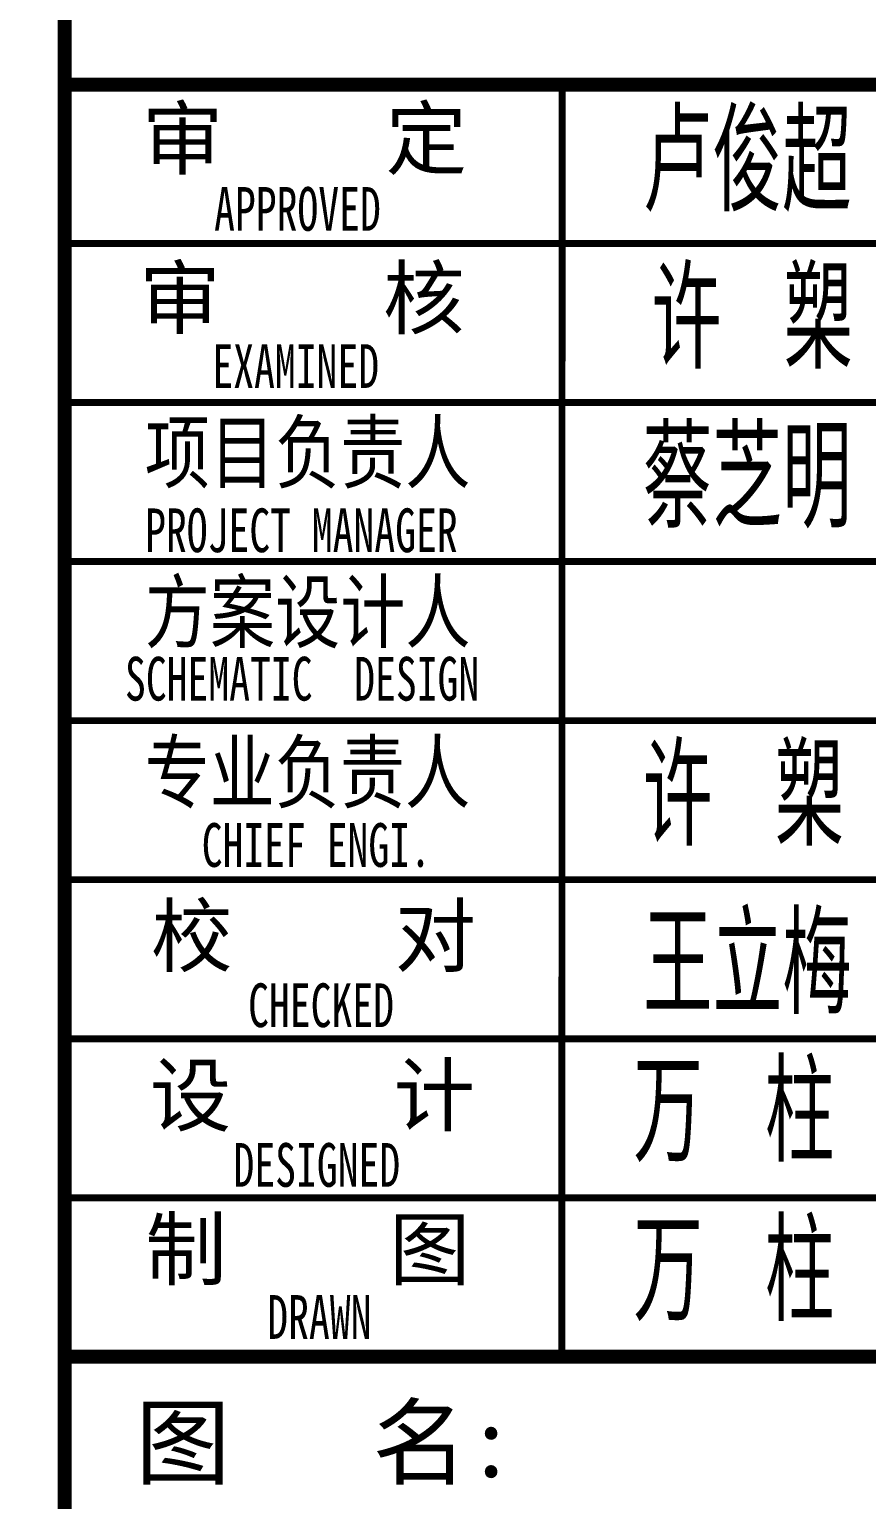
# Model space of a CAD drawing. Extents: x 169490 to 7584583, y -2399407 to 1374371.
# Drawn here: x 1783223 to 1787432, y 802873 to 810269 of the extents above; entities that cross this region are included whole.
import ezdxf
from ezdxf.enums import TextEntityAlignment as Align

# ---------------------------------------------------------------- set-up
doc = ezdxf.new("R2010")
doc.units = 0
doc.header["$LTSCALE"] = 100
doc.layers.add('图框', color=140, linetype='CONTINUOUS')
doc.layers.add('图签文字', color=147, linetype='CONTINUOUS')
doc.layers.add('砼柱', color=2, linetype='CONTINUOUS', lineweight=35)
doc.styles.add('建筑图签-1', font='simhei.ttf', dxfattribs={"width": 0.7})
doc.styles.add('建筑图签-2', font='TXT.shx', dxfattribs={"width": 0.5, "bigfont": 'HZTXT.shx'})

msp = doc.modelspace()

# ---------------------------------------------------------------- linework, layer by layer
at = {"layer": '图框'}
for points, const_width in [([(1783400.9, 796791.4), (1783400.9, 854191.4)], 70), ([(1790400.9, 809991.8), (1783400.9, 809991.8)], 70), ([(1783400.9, 809991.8), (1790400.9, 809991.8)], 70), ([(1785900.5, 803591.8), (1785900.9, 809991.8)], 35), ([(1783400.9, 809191.8), (1790400.9, 809191.8)], 35), ([(1783400.9, 808391.8), (1790400.9, 808391.8)], 35), ([(1783400.9, 807591.8), (1790400.9, 807591.8)], 35), ([(1783400.9, 806791.8), (1790400.9, 806791.8)], 35), ([(1783400.9, 805991.8), (1790400.9, 805991.8)], 35), ([(1783400.9, 805191.8), (1790400.9, 805191.8)], 35), ([(1783400.9, 804391.8), (1790400.9, 804391.8)], 35), ([(1783400.9, 803591.8), (1790400.9, 803591.8)], 70)]:
    msp.add_lwpolyline(points, dxfattribs=dict(at, const_width=const_width))
at = {"layer": '砼柱', "ltscale": 10}
msp.add_lwpolyline([(1709796, 854191.4), (1783400.9, 854191.4), (1783400.9, 796791.4), (1709796, 796791.4)], close=True, dxfattribs=at)

# ---------------------------------------------------------------- texts
at = {"layer": '图框', "style": '建筑图签-1', "width": 0.7}
for s, p in [('APPROVED ', (1784151.6, 809256.2)), ('EXAMINED  ', (1784143, 808465.6, -1799)), ('PROJECT MANAGER', (1783804.8, 807639.4, -1799)), ('SCHEMATIC  DESIGN', (1783703.6, 806892.8, -1799))]:
    msp.add_text(s, height=220, dxfattribs=at).set_placement(p)
for s, p in [('CHIEF ENGI.', (1784665.4, 806166.3)), ('CHECKED  ', (1784794, 805360.2)), ('DESIGNED ', (1784720.5, 804556.9)), (' DRAWN   ', (1784785.5, 803791.9))]:
    msp.add_text(s, height=220, dxfattribs=at).set_placement(p, align=Align.MIDDLE)
at = {"layer": '图签文字', "color": 7, "style": '建筑图签-1'}
for s, height, p in [('审    定', 300, (1783788.6, 809570.6)), ('审    核', 300, (1783775.5, 808768.3)), ('校    对', 300, (1783834.3, 805559.6)), ('设    计', 300, (1783828.8, 804757.9)), ('制    图', 300, (1783805.8, 803983.1)), ('图   名:', 350, (1783756.2, 802986.6))]:
    msp.add_text(s, height=height, dxfattribs=at).set_placement(p)
at = {"layer": '图签文字', "color": 1, "style": '建筑图签-2', "width": 0.7}
for s, p in [('卢俊超', (1786307.1, 809353.3)), ('许 槊', (1786351.6, 808562.4)), ('蔡芝明', (1786307.1, 807762.4)), ('许 槊', (1786307.1, 806162.4)), ('王立梅', (1786308, 805315.5)), ('万 柱', (1786258.7, 804571.8)), ('万 柱', (1786258.7, 803771.8))]:
    msp.add_text(s, height=500, dxfattribs=at).set_placement(p)
at = {"layer": '图签文字', "color": 7, "style": '建筑图签-1', "width": 0.8}
for s, p in [('项目负责人', (1783803.4, 807992.1)), ('方案设计人', (1783803.4, 807189.6)), ('专业负责人', (1783802.2, 806383.1))]:
    msp.add_text(s, height=300, dxfattribs=at).set_placement(p)

doc.saveas('drawing.dxf')
